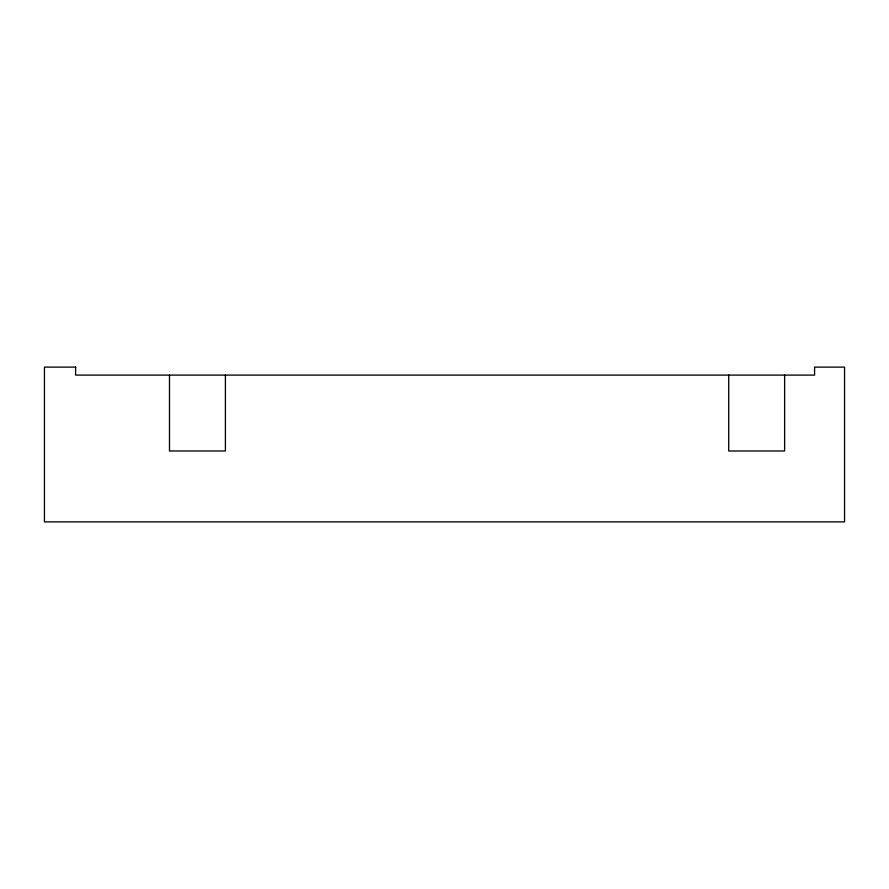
<?xml version="1.0" encoding="UTF-8"?>
<svg xmlns="http://www.w3.org/2000/svg" width="889" height="889" viewBox="0 0 889 889"><rect width="100%" height="100%" fill="white"/><g stroke="black" fill="none" stroke-linecap="round" stroke-linejoin="round"><path stroke-width="1.33" d="M784.631 375.091L784.631 450.99L728.713 450.99L728.713 375.091M225.406 375.091L225.406 450.99L169.488 450.99L169.488 375.091M75.609 367.113L44.45 367.113L44.45 521.887L844.55 521.887L844.55 367.113L814.591 367.113L814.591 375.091L75.609 375.091L75.609 367.113"/></g></svg>
